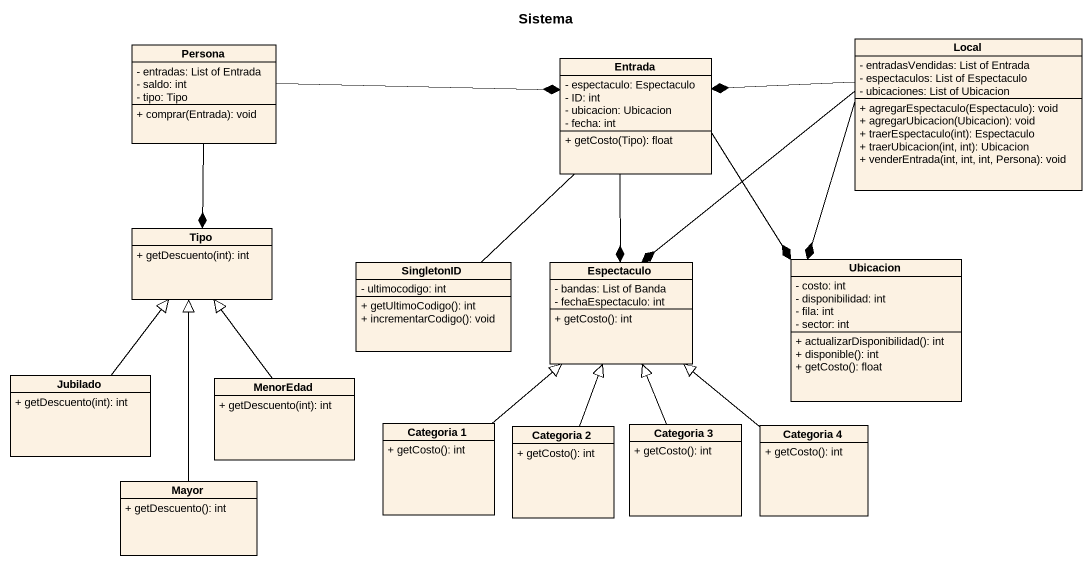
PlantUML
@startuml
title Sistema
hide circle
hide empty members
skinparam classAttributeIconSize 0
class Persona {
  - entradas: List of Entrada
  - saldo: int
  - tipo: Tipo
  + comprar(Entrada): void
}
class Entrada {
  - espectaculo: Espectaculo
  - ID: int
  - ubicacion: Ubicacion
  - fecha: int
  + getCosto(Tipo): float
}
class Local {
  - entradasVendidas: List of Entrada
  - espectaculos: List of Espectaculo
  - ubicaciones: List of Ubicacion
  + agregarEspectaculo(Espectaculo): void
  + agregarUbicacion(Ubicacion): void
  + traerEspectaculo(int): Espectaculo
  + traerUbicacion(int, int): Ubicacion
  + venderEntrada(int, int, int, Persona): void
}
class Tipo {
  + getDescuento(int): int
}
class SingletonID {
  - ultimocodigo: int
  + getUltimoCodigo(): int
  + incrementarCodigo(): void
}
class Espectaculo {
  - bandas: List of Banda
  - fechaEspectaculo: int
  + getCosto(): int
}
class Ubicacion {
  - costo: int
  - disponibilidad: int
  - fila: int
  - sector: int
  + actualizarDisponibilidad(): int
  + disponible(): int
  + getCosto(): float
}
class Jubilado {
  + getDescuento(int): int
}
class MenorEdad {
  + getDescuento(int): int
}
class "Categoria 1" as Categoria_1 {
  + getCosto(): int
}
class "Categoria 2" as Categoria_2 {
  + getCosto(): int
}
class "Categoria 3" as Categoria_3 {
  + getCosto(): int
}
class "Categoria 4" as Categoria_4 {
  + getCosto(): int
}
class Mayor {
  + getDescuento(): int
}
Persona -right-* Entrada
Persona --* Tipo
Entrada -- SingletonID
Entrada --* Espectaculo
Entrada --* Ubicacion
Local -left-* Entrada
Local -left-* Espectaculo
Local --* Ubicacion
Jubilado -up-|> Tipo
MenorEdad -up-|> Tipo
Categoria_1 -up-|> Espectaculo
Categoria_2 -up-|> Espectaculo
Categoria_3 -up-|> Espectaculo
Categoria_4 -up-|> Espectaculo
Mayor -up-|> Tipo
@enduml
